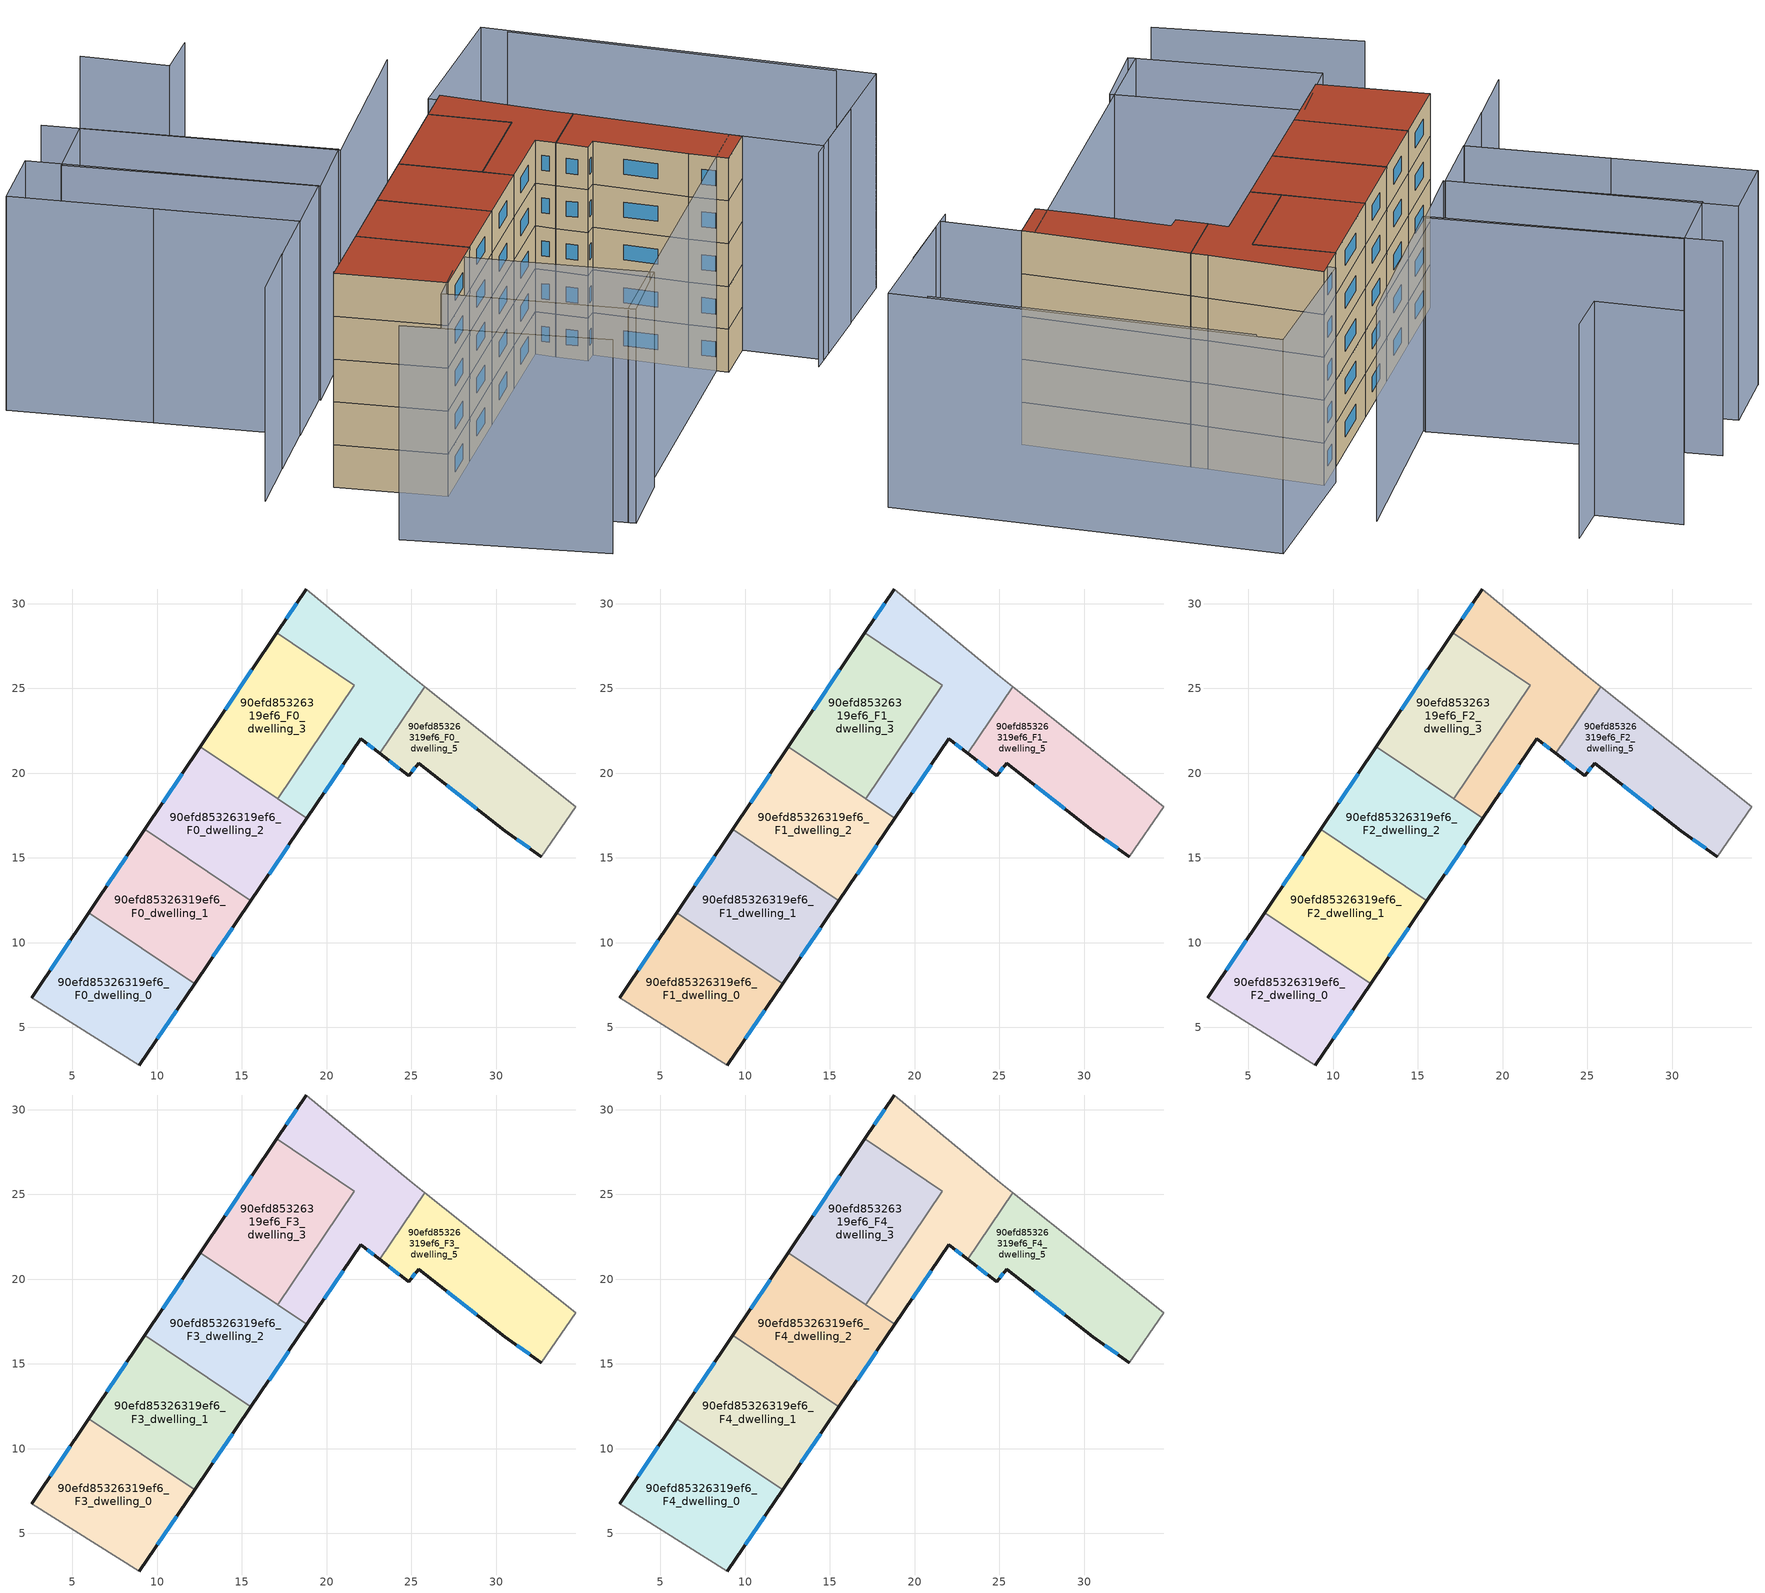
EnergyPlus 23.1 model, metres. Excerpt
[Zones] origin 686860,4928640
90efd85326319ef6_F0_dwelling_0
 floor ground (EU_floor_Construction): 12.21,7.58 8.95,2.78 2.59,6.74 5.97,11.77 z0
 wall outside (EU_wall_Construction): 8.95,2.78 12.21,7.58 / 5.97,11.77 2.59,6.74 z0:3
 wall to 90efd85326319ef6_F0_dwelling_1 (EU_wall_Construction): 12.21,7.58 5.97,11.77 z0:3
 wall adiabatic (EU_wall_Construction): 2.59,6.74 8.95,2.78 z0:3
 window (EU_Window_Construction): 10.01,4.34 11.15,6.02 / 4.87,10.14 3.68,8.37 z0.97:2.03
90efd85326319ef6_F0_dwelling_1
 floor ground (EU_floor_Construction): 15.53,12.47 12.21,7.58 5.97,11.77 9.26,16.68 z0
 wall outside (EU_wall_Construction): 12.21,7.58 15.53,12.47 / 9.26,16.68 5.97,11.77 z0:3
 wall to 90efd85326319ef6_F0_dwelling_2 (EU_wall_Construction): 15.53,12.47 9.26,16.68 z0:3
 window (EU_Window_Construction): 13.29,9.17 14.46,10.88 / 8.2,15.09 7.04,13.36 z0.97:2.03
90efd85326319ef6_F0_dwelling_2
 floor ground (EU_floor_Construction): 18.84,17.33 15.53,12.47 9.26,16.68 12.55,21.56 z0
 wall outside (EU_wall_Construction): 15.53,12.47 18.84,17.33 / 12.55,21.56 9.26,16.68 z0:3
 wall to 90efd85326319ef6_F0_dwelling_3 (EU_wall_Construction): 17.12,18.49 12.55,21.56 z0:3
 wall to 90efd85326319ef6_F0_dwelling_4 (EU_wall_Construction): 18.84,17.33 17.12,18.49 z0:3
 window (EU_Window_Construction): 16.61,14.05 17.77,15.76 / 11.48,19.98 10.33,18.26 z0.97:2.03
90efd85326319ef6_F0_dwelling_3
 floor ground (EU_floor_Construction): 21.62,25.2 17.12,18.49 12.55,21.56 17.05,28.27 z0
 wall outside (EU_wall_Construction): 17.05,28.27 12.55,21.56 z0:3
 wall to 90efd85326319ef6_F0_dwelling_4 (EU_wall_Construction): 17.12,18.49 21.62,25.2 17.05,28.27 z0:3
 window (EU_Window_Construction): 15.59,26.1 14.01,23.74 z0.97:2.03
90efd85326319ef6_F0_dwelling_4
 floor ground (EU_floor_Construction): 24.9,25.82 25.79,25.11 23.14,21.16 22.03,22.02 18.84,17.33 17.12,18.49 21.62,25.2 17.05,28.27 18.8,30.87 z0
 wall outside (EU_wall_Construction): 18.8,30.87 17.05,28.27 / 18.84,17.33 22.03,22.02 23.14,21.16 z0:3
 wall adiabatic (EU_wall_Construction): 25.79,25.11 24.9,25.82 18.8,30.87 z0:3
 wall to 90efd85326319ef6_F0_dwelling_5 (EU_wall_Construction): 23.14,21.16 25.79,25.11 z0:3
 window (EU_Window_Construction): 18.23,30.03 17.62,29.12 / 22.39,21.74 22.78,21.44 / 19.87,18.85 20.99,20.5 z0.97:2.03
90efd85326319ef6_F0_dwelling_5
 floor ground (EU_floor_Construction): 34.72,18.03 32.68,15.07 30.52,16.61 25.44,20.58 24.85,19.84 23.14,21.16 25.79,25.11 z0
 wall outside (EU_wall_Construction): 23.14,21.16 24.85,19.84 25.44,20.58 30.52,16.61 32.68,15.07 z0:3
 wall adiabatic (EU_wall_Construction): 32.68,15.07 34.72,18.03 25.79,25.11 z0:3
 window (EU_Window_Construction): 23.69,20.73 24.29,20.27 / 31.22,16.11 31.98,15.57 / 27.08,19.29 28.87,17.9 / 25.04,20.08 25.25,20.34 z0.97:2.03
90efd85326319ef6_F1_dwelling_0
 floor to 90efd85326319ef6_F0_dwelling_0 (EU_floor_Construction): 12.21,7.58 8.95,2.78 2.59,6.74 5.97,11.77 z3
 wall outside (EU_wall_Construction): 8.95,2.78 12.21,7.58 / 5.97,11.77 2.59,6.74 z3:6
 wall to 90efd85326319ef6_F1_dwelling_1 (EU_wall_Construction): 12.21,7.58 5.97,11.77 z3:6
 wall adiabatic (EU_wall_Construction): 2.59,6.74 8.95,2.78 z3:6
 window (EU_Window_Construction): 10.01,4.34 11.15,6.02 / 4.87,10.14 3.68,8.37 z3.97:5.03
90efd85326319ef6_F1_dwelling_1
 floor to 90efd85326319ef6_F0_dwelling_1 (EU_floor_Construction): 15.53,12.47 12.21,7.58 5.97,11.77 9.26,16.68 z3
 wall outside (EU_wall_Construction): 12.21,7.58 15.53,12.47 / 9.26,16.68 5.97,11.77 z3:6
 wall to 90efd85326319ef6_F1_dwelling_2 (EU_wall_Construction): 15.53,12.47 9.26,16.68 z3:6
 window (EU_Window_Construction): 13.29,9.17 14.46,10.88 / 8.2,15.09 7.04,13.36 z3.97:5.03
90efd85326319ef6_F1_dwelling_2
 floor to 90efd85326319ef6_F0_dwelling_2 (EU_floor_Construction): 18.84,17.33 15.53,12.47 9.26,16.68 12.55,21.56 z3
 wall outside (EU_wall_Construction): 15.53,12.47 18.84,17.33 / 12.55,21.56 9.26,16.68 z3:6
 wall to 90efd85326319ef6_F1_dwelling_3 (EU_wall_Construction): 17.12,18.49 12.55,21.56 z3:6
 wall to 90efd85326319ef6_F1_dwelling_4 (EU_wall_Construction): 18.84,17.33 17.12,18.49 z3:6
 window (EU_Window_Construction): 16.61,14.05 17.77,15.76 / 11.48,19.98 10.33,18.26 z3.97:5.03
90efd85326319ef6_F1_dwelling_3
 floor to 90efd85326319ef6_F0_dwelling_3 (EU_floor_Construction): 21.62,25.2 17.12,18.49 12.55,21.56 17.05,28.27 z3
 wall outside (EU_wall_Construction): 17.05,28.27 12.55,21.56 z3:6
 wall to 90efd85326319ef6_F1_dwelling_4 (EU_wall_Construction): 17.12,18.49 21.62,25.2 17.05,28.27 z3:6
 window (EU_Window_Construction): 15.59,26.1 14.01,23.74 z3.97:5.03
90efd85326319ef6_F1_dwelling_4
 floor to 90efd85326319ef6_F0_dwelling_4 (EU_floor_Construction): 24.9,25.82 25.79,25.11 23.14,21.16 22.03,22.02 18.84,17.33 17.12,18.49 21.62,25.2 17.05,28.27 18.8,30.87 z3
 wall outside (EU_wall_Construction): 18.8,30.87 17.05,28.27 / 18.84,17.33 22.03,22.02 23.14,21.16 z3:6
 wall adiabatic (EU_wall_Construction): 25.79,25.11 24.9,25.82 18.8,30.87 z3:6
 wall to 90efd85326319ef6_F1_dwelling_5 (EU_wall_Construction): 23.14,21.16 25.79,25.11 z3:6
 window (EU_Window_Construction): 18.23,30.03 17.62,29.12 / 22.39,21.74 22.78,21.44 / 19.87,18.85 20.99,20.5 z3.97:5.03
90efd85326319ef6_F1_dwelling_5
 floor to 90efd85326319ef6_F0_dwelling_5 (EU_floor_Construction): 34.72,18.03 32.68,15.07 30.52,16.61 25.44,20.58 24.85,19.84 23.14,21.16 25.79,25.11 z3
 wall outside (EU_wall_Construction): 23.14,21.16 24.85,19.84 25.44,20.58 30.52,16.61 32.68,15.07 z3:6
 wall adiabatic (EU_wall_Construction): 32.68,15.07 34.72,18.03 25.79,25.11 z3:6
 window (EU_Window_Construction): 23.69,20.73 24.29,20.27 / 31.22,16.11 31.98,15.57 / 27.08,19.29 28.87,17.9 / 25.04,20.08 25.25,20.34 z3.97:5.03
90efd85326319ef6_F2_dwelling_0
 floor to 90efd85326319ef6_F1_dwelling_0 (EU_floor_Construction): 12.21,7.58 8.95,2.78 2.59,6.74 5.97,11.77 z6
 wall outside (EU_wall_Construction): 8.95,2.78 12.21,7.58 / 5.97,11.77 2.59,6.74 z6:9
 wall to 90efd85326319ef6_F2_dwelling_1 (EU_wall_Construction): 12.21,7.58 5.97,11.77 z6:9
 wall adiabatic (EU_wall_Construction): 2.59,6.74 8.95,2.78 z6:9
 window (EU_Window_Construction): 10.01,4.34 11.15,6.02 / 4.87,10.14 3.68,8.37 z6.97:8.03
90efd85326319ef6_F2_dwelling_1
 floor to 90efd85326319ef6_F1_dwelling_1 (EU_floor_Construction): 15.53,12.47 12.21,7.58 5.97,11.77 9.26,16.68 z6
 wall outside (EU_wall_Construction): 12.21,7.58 15.53,12.47 / 9.26,16.68 5.97,11.77 z6:9
 wall to 90efd85326319ef6_F2_dwelling_2 (EU_wall_Construction): 15.53,12.47 9.26,16.68 z6:9
 window (EU_Window_Construction): 13.29,9.17 14.46,10.88 / 8.2,15.09 7.04,13.36 z6.97:8.03
90efd85326319ef6_F2_dwelling_2
 floor to 90efd85326319ef6_F1_dwelling_2 (EU_floor_Construction): 18.84,17.33 15.53,12.47 9.26,16.68 12.55,21.56 z6
 wall outside (EU_wall_Construction): 15.53,12.47 18.84,17.33 / 12.55,21.56 9.26,16.68 z6:9
 wall to 90efd85326319ef6_F2_dwelling_3 (EU_wall_Construction): 17.12,18.49 12.55,21.56 z6:9
 wall to 90efd85326319ef6_F2_dwelling_4 (EU_wall_Construction): 18.84,17.33 17.12,18.49 z6:9
 window (EU_Window_Construction): 16.61,14.05 17.77,15.76 / 11.48,19.98 10.33,18.26 z6.97:8.03
90efd85326319ef6_F2_dwelling_3
 floor to 90efd85326319ef6_F1_dwelling_3 (EU_floor_Construction): 21.62,25.2 17.12,18.49 12.55,21.56 17.05,28.27 z6
 wall outside (EU_wall_Construction): 17.05,28.27 12.55,21.56 z6:9
 wall to 90efd85326319ef6_F2_dwelling_4 (EU_wall_Construction): 17.12,18.49 21.62,25.2 17.05,28.27 z6:9
 window (EU_Window_Construction): 15.59,26.1 14.01,23.74 z6.97:8.03
90efd85326319ef6_F2_dwelling_4
 floor to 90efd85326319ef6_F1_dwelling_4 (EU_floor_Construction): 24.9,25.82 25.79,25.11 23.14,21.16 22.03,22.02 18.84,17.33 17.12,18.49 21.62,25.2 17.05,28.27 18.8,30.87 z6
 wall outside (EU_wall_Construction): 18.8,30.87 17.05,28.27 / 18.84,17.33 22.03,22.02 23.14,21.16 z6:9
 wall adiabatic (EU_wall_Construction): 25.79,25.11 24.9,25.82 18.8,30.87 z6:9
 wall to 90efd85326319ef6_F2_dwelling_5 (EU_wall_Construction): 23.14,21.16 25.79,25.11 z6:9
 window (EU_Window_Construction): 18.23,30.03 17.62,29.12 / 22.39,21.74 22.78,21.44 / 19.87,18.85 20.99,20.5 z6.97:8.03
90efd85326319ef6_F2_dwelling_5
 floor to 90efd85326319ef6_F1_dwelling_5 (EU_floor_Construction): 34.72,18.03 32.68,15.07 30.52,16.61 25.44,20.58 24.85,19.84 23.14,21.16 25.79,25.11 z6
 wall outside (EU_wall_Construction): 23.14,21.16 24.85,19.84 25.44,20.58 30.52,16.61 32.68,15.07 z6:9
 wall adiabatic (EU_wall_Construction): 32.68,15.07 34.72,18.03 25.79,25.11 z6:9
 window (EU_Window_Construction): 23.69,20.73 24.29,20.27 / 31.22,16.11 31.98,15.57 / 27.08,19.29 28.87,17.9 / 25.04,20.08 25.25,20.34 z6.97:8.03
90efd85326319ef6_F3_dwelling_0
 floor to 90efd85326319ef6_F2_dwelling_0 (EU_floor_Construction): 12.21,7.58 8.95,2.78 2.59,6.74 5.97,11.77 z9
 wall outside (EU_wall_Construction): 8.95,2.78 12.21,7.58 / 5.97,11.77 2.59,6.74 z9:12
 wall to 90efd85326319ef6_F3_dwelling_1 (EU_wall_Construction): 12.21,7.58 5.97,11.77 z9:12
 wall adiabatic (EU_wall_Construction): 2.59,6.74 8.95,2.78 z9:12
 window (EU_Window_Construction): 10.01,4.34 11.15,6.02 / 4.87,10.14 3.68,8.37 z9.97:11.03
90efd85326319ef6_F3_dwelling_1
 floor to 90efd85326319ef6_F2_dwelling_1 (EU_floor_Construction): 15.53,12.47 12.21,7.58 5.97,11.77 9.26,16.68 z9
 wall outside (EU_wall_Construction): 12.21,7.58 15.53,12.47 / 9.26,16.68 5.97,11.77 z9:12
 wall to 90efd85326319ef6_F3_dwelling_2 (EU_wall_Construction): 15.53,12.47 9.26,16.68 z9:12
 window (EU_Window_Construction): 13.29,9.17 14.46,10.88 / 8.2,15.09 7.04,13.36 z9.97:11.03
90efd85326319ef6_F3_dwelling_2
 floor to 90efd85326319ef6_F2_dwelling_2 (EU_floor_Construction): 18.84,17.33 15.53,12.47 9.26,16.68 12.55,21.56 z9
 wall outside (EU_wall_Construction): 15.53,12.47 18.84,17.33 / 12.55,21.56 9.26,16.68 z9:12
 wall to 90efd85326319ef6_F3_dwelling_3 (EU_wall_Construction): 17.12,18.49 12.55,21.56 z9:12
 wall to 90efd85326319ef6_F3_dwelling_4 (EU_wall_Construction): 18.84,17.33 17.12,18.49 z9:12
 window (EU_Window_Construction): 16.61,14.05 17.77,15.76 / 11.48,19.98 10.33,18.26 z9.97:11.03
90efd85326319ef6_F3_dwelling_3
 floor to 90efd85326319ef6_F2_dwelling_3 (EU_floor_Construction): 21.62,25.2 17.12,18.49 12.55,21.56 17.05,28.27 z9
 wall outside (EU_wall_Construction): 17.05,28.27 12.55,21.56 z9:12
 wall to 90efd85326319ef6_F3_dwelling_4 (EU_wall_Construction): 17.12,18.49 21.62,25.2 17.05,28.27 z9:12
 window (EU_Window_Construction): 15.59,26.1 14.01,23.74 z9.97:11.03
90efd85326319ef6_F3_dwelling_4
 floor to 90efd85326319ef6_F2_dwelling_4 (EU_floor_Construction): 24.9,25.82 25.79,25.11 23.14,21.16 22.03,22.02 18.84,17.33 17.12,18.49 21.62,25.2 17.05,28.27 18.8,30.87 z9
 wall outside (EU_wall_Construction): 18.8,30.87 17.05,28.27 / 18.84,17.33 22.03,22.02 23.14,21.16 z9:12
 wall adiabatic (EU_wall_Construction): 25.79,25.11 24.9,25.82 18.8,30.87 z9:12
 wall to 90efd85326319ef6_F3_dwelling_5 (EU_wall_Construction): 23.14,21.16 25.79,25.11 z9:12
 window (EU_Window_Construction): 18.23,30.03 17.62,29.12 / 22.39,21.74 22.78,21.44 / 19.87,18.85 20.99,20.5 z9.97:11.03
90efd85326319ef6_F3_dwelling_5
 floor to 90efd85326319ef6_F2_dwelling_5 (EU_floor_Construction): 34.72,18.03 32.68,15.07 30.52,16.61 25.44,20.58 24.85,19.84 23.14,21.16 25.79,25.11 z9
 wall outside (EU_wall_Construction): 23.14,21.16 24.85,19.84 25.44,20.58 30.52,16.61 32.68,15.07 z9:12
 wall adiabatic (EU_wall_Construction): 32.68,15.07 34.72,18.03 25.79,25.11 z9:12
 window (EU_Window_Construction): 23.69,20.73 24.29,20.27 / 31.22,16.11 31.98,15.57 / 27.08,19.29 28.87,17.9 / 25.04,20.08 25.25,20.34 z9.97:11.03
90efd85326319ef6_F4_dwelling_0
 floor to 90efd85326319ef6_F3_dwelling_0 (EU_floor_Construction): 12.21,7.58 8.95,2.78 2.59,6.74 5.97,11.77 z12
 wall outside (EU_wall_Construction): 8.95,2.78 12.21,7.58 / 5.97,11.77 2.59,6.74 z12:15
 wall to 90efd85326319ef6_F4_dwelling_1 (EU_wall_Construction): 12.21,7.58 5.97,11.77 z12:15
 wall adiabatic (EU_wall_Construction): 2.59,6.74 8.95,2.78 z12:15
 window (EU_Window_Construction): 10.01,4.34 11.15,6.02 / 4.87,10.14 3.68,8.37 z12.97:14.03
 roof outside (EU_roof_Construction): 8.95,2.78 12.21,7.58 5.97,11.77 2.59,6.74 z15
90efd85326319ef6_F4_dwelling_1
 floor to 90efd85326319ef6_F3_dwelling_1 (EU_floor_Construction): 15.53,12.47 12.21,7.58 5.97,11.77 9.26,16.68 z12
 wall outside (EU_wall_Construction): 12.21,7.58 15.53,12.47 / 9.26,16.68 5.97,11.77 z12:15
 wall to 90efd85326319ef6_F4_dwelling_2 (EU_wall_Construction): 15.53,12.47 9.26,16.68 z12:15
 window (EU_Window_Construction): 13.29,9.17 14.46,10.88 / 8.2,15.09 7.04,13.36 z12.97:14.03
 roof outside (EU_roof_Construction): 12.21,7.58 15.53,12.47 9.26,16.68 5.97,11.77 z15
90efd85326319ef6_F4_dwelling_2
 floor to 90efd85326319ef6_F3_dwelling_2 (EU_floor_Construction): 18.84,17.33 15.53,12.47 9.26,16.68 12.55,21.56 z12
 wall outside (EU_wall_Construction): 15.53,12.47 18.84,17.33 / 12.55,21.56 9.26,16.68 z12:15
 wall to 90efd85326319ef6_F4_dwelling_3 (EU_wall_Construction): 17.12,18.49 12.55,21.56 z12:15
 wall to 90efd85326319ef6_F4_dwelling_4 (EU_wall_Construction): 18.84,17.33 17.12,18.49 z12:15
 window (EU_Window_Construction): 16.61,14.05 17.77,15.76 / 11.48,19.98 10.33,18.26 z12.97:14.03
 roof outside (EU_roof_Construction): 15.53,12.47 18.84,17.33 12.55,21.56 9.26,16.68 z15
90efd85326319ef6_F4_dwelling_3
 floor to 90efd85326319ef6_F3_dwelling_3 (EU_floor_Construction): 21.62,25.2 17.12,18.49 12.55,21.56 17.05,28.27 z12
 wall outside (EU_wall_Construction): 17.05,28.27 12.55,21.56 z12:15
 wall to 90efd85326319ef6_F4_dwelling_4 (EU_wall_Construction): 17.12,18.49 21.62,25.2 17.05,28.27 z12:15
 window (EU_Window_Construction): 15.59,26.1 14.01,23.74 z12.97:14.03
 roof outside (EU_roof_Construction): 17.12,18.49 21.62,25.2 17.05,28.27 12.55,21.56 z15
90efd85326319ef6_F4_dwelling_4
 floor to 90efd85326319ef6_F3_dwelling_4 (EU_floor_Construction): 24.9,25.82 25.79,25.11 23.14,21.16 22.03,22.02 18.84,17.33 17.12,18.49 21.62,25.2 17.05,28.27 18.8,30.87 z12
 wall outside (EU_wall_Construction): 18.8,30.87 17.05,28.27 / 18.84,17.33 22.03,22.02 23.14,21.16 z12:15
 wall adiabatic (EU_wall_Construction): 25.79,25.11 24.9,25.82 18.8,30.87 z12:15
 wall to 90efd85326319ef6_F4_dwelling_5 (EU_wall_Construction): 23.14,21.16 25.79,25.11 z12:15
 window (EU_Window_Construction): 18.23,30.03 17.62,29.12 / 22.39,21.74 22.78,21.44 / 19.87,18.85 20.99,20.5 z12.97:14.03
 roof outside (EU_roof_Construction): 23.14,21.16 25.79,25.11 24.9,25.82 18.8,30.87 17.05,28.27 21.62,25.2 17.12,18.49 18.84,17.33 22.03,22.02 z15
90efd85326319ef6_F4_dwelling_5
 floor to 90efd85326319ef6_F3_dwelling_5 (EU_floor_Construction): 34.72,18.03 32.68,15.07 30.52,16.61 25.44,20.58 24.85,19.84 23.14,21.16 25.79,25.11 z12
 wall outside (EU_wall_Construction): 23.14,21.16 24.85,19.84 25.44,20.58 30.52,16.61 32.68,15.07 z12:15
 wall adiabatic (EU_wall_Construction): 32.68,15.07 34.72,18.03 25.79,25.11 z12:15
 window (EU_Window_Construction): 23.69,20.73 24.29,20.27 / 31.22,16.11 31.98,15.57 / 27.08,19.29 28.87,17.9 / 25.04,20.08 25.25,20.34 z12.97:14.03
 roof outside (EU_roof_Construction): 32.68,15.07 34.72,18.03 25.79,25.11 23.14,21.16 24.85,19.84 25.44,20.58 30.52,16.61 z15
shading: 0.58,10.77 -2.28,6.2 / -12.83,25.54 3.43,15.22 / 3.43,15.22 0.56,10.7 / 3.65,-2.53 15.68,-9.36 / 2.66,6.94 8.95,2.78 / 18.36,-5.06 33.99,18.51 / 38.37,13.84 42.71,19.63 / 43.94,25.64 26.36,38.74 / 17.6,37.33 9.79,24.85 / 9.79,24.85 -6.8,35.24 / 6.37,44.36 4.19,41.26 / 4.19,41.26 -0.66,44.66 / 11.08,6.4 21.92,-0.28 / 21.92,-0.28 18.78,-5.36 / 18.78,-5.36 7.95,1.32 / 7.95,1.32 11.08,6.4 / 3.45,15.21 -12.81,25.53 / -12.81,25.53 -9.73,30.38 / -9.73,30.38 6.53,20.06 / 6.53,20.06 3.45,15.21 / -7.79,28.89 -4.68,33.95 / -4.68,33.95 9.74,25.06 / 9.74,25.06 6.62,20 / 6.62,20 -7.79,28.89 / 25,40.07 46.18,24.3 / 46.18,24.3 39.08,14.78 / 39.08,14.78 17.91,30.55 / 17.91,30.55 25,40.07 z0:15
[Building]
EU S2 Campaign: North Axis=0; Terrain=City; Solar Distribution=FullExterior
[Site:Location]
Bologna: Latitude=44.5; Longitude=11.25; Time Zone=1; Elevation=37
[SizingPeriod:WeatherFileDays]
AnnualSizingPeriod: Begin Month=1; Begin Day of Month=1; End Month=12; End Day of Month=31; Day of Week for Start Day=Monday; Use Weather File Daylight Saving Period=No; Use Weather File Rain and Snow Indicators=No
[MATERIAL]
EU_InternalMass_Material: Roughness=MediumRough; Thickness=0.1; Conductivity=1; Density=1800; Specific Heat=900; Thermal Absorptance=0.9; Solar Absorptance=0.7; Visible Absorptance=0.7
[MATERIAL:NOMASS] Roughness=MediumRough; Thermal Absorptance=0.9; Solar Absorptance=0.7; Visible Absorptance=0.7
Name | Thermal Resistance
EU_wall_NoMass | 0.779417
EU_roof_NoMass | 0.435466
EU_floor_NoMass | 0.588222
[WINDOWMATERIAL:SIMPLEGLAZINGSYSTEM]
EU_Window_SimpleGlazing: UFactor=5.16242; Solar Heat Gain Coefficient=0.85; Visible Transmittance=0.85
[CONSTRUCTION]
EU_wall_Construction: EU_wall_NoMass
EU_roof_Construction: EU_roof_NoMass
EU_floor_Construction: EU_floor_NoMass
EU_InternalMass_Construction: EU_InternalMass_Material
EU_Window_Construction: EU_Window_SimpleGlazing
[ZONE] Type=1; Multiplier=1; Ceiling Height=autocalculate; Floor Area=autocalculate; Part of Total Floor Area=Yes
Name | Volume
90efd85326319ef6_F0_dwelling_0; 90efd85326319ef6_F1_dwelling_0; 90efd85326319ef6_F2_dwelling_0; 90efd85326319ef6_F3_dwelling_0; 90efd85326319ef6_F4_dwelling_0 | 133.594
90efd85326319ef6_F0_dwelling_1; 90efd85326319ef6_F1_dwelling_1; 90efd85326319ef6_F2_dwelling_1; 90efd85326319ef6_F3_dwelling_1; 90efd85326319ef6_F4_dwelling_1 | 133.587
90efd85326319ef6_F0_dwelling_2; 90efd85326319ef6_F1_dwelling_2; 90efd85326319ef6_F2_dwelling_2; 90efd85326319ef6_F3_dwelling_2; 90efd85326319ef6_F4_dwelling_2 | 133.591
90efd85326319ef6_F0_dwelling_3; 90efd85326319ef6_F1_dwelling_3; 90efd85326319ef6_F2_dwelling_3; 90efd85326319ef6_F3_dwelling_3; 90efd85326319ef6_F4_dwelling_3 | 133.58
90efd85326319ef6_F0_dwelling_4; 90efd85326319ef6_F1_dwelling_4; 90efd85326319ef6_F2_dwelling_4; 90efd85326319ef6_F3_dwelling_4; 90efd85326319ef6_F4_dwelling_4 | 133.596
90efd85326319ef6_F0_dwelling_5; 90efd85326319ef6_F1_dwelling_5; 90efd85326319ef6_F2_dwelling_5; 90efd85326319ef6_F3_dwelling_5; 90efd85326319ef6_F4_dwelling_5 | 133.586
[INTERNALMASS] Construction=EU_InternalMass_Construction
Name | Zone or ZoneList | Surface Area
90efd85326319ef6_F0_dwelling_0_EU_InternalMass | 90efd85326319ef6_F0_dwelling_0 | 44.5314
90efd85326319ef6_F0_dwelling_1_EU_InternalMass | 90efd85326319ef6_F0_dwelling_1 | 44.5292
90efd85326319ef6_F0_dwelling_2_EU_InternalMass | 90efd85326319ef6_F0_dwelling_2 | 44.53
90efd85326319ef6_F0_dwelling_3_EU_InternalMass | 90efd85326319ef6_F0_dwelling_3 | 44.5286
90efd85326319ef6_F0_dwelling_4_EU_InternalMass | 90efd85326319ef6_F0_dwelling_4 | 44.5322
90efd85326319ef6_F0_dwelling_5_EU_InternalMass | 90efd85326319ef6_F0_dwelling_5 | 44.5293
90efd85326319ef6_F1_dwelling_0_EU_InternalMass | 90efd85326319ef6_F1_dwelling_0 | 44.5314
90efd85326319ef6_F1_dwelling_1_EU_InternalMass | 90efd85326319ef6_F1_dwelling_1 | 44.5292
90efd85326319ef6_F1_dwelling_2_EU_InternalMass | 90efd85326319ef6_F1_dwelling_2 | 44.53
90efd85326319ef6_F1_dwelling_3_EU_InternalMass | 90efd85326319ef6_F1_dwelling_3 | 44.5286
90efd85326319ef6_F1_dwelling_4_EU_InternalMass | 90efd85326319ef6_F1_dwelling_4 | 44.5322
90efd85326319ef6_F1_dwelling_5_EU_InternalMass | 90efd85326319ef6_F1_dwelling_5 | 44.5293
90efd85326319ef6_F2_dwelling_0_EU_InternalMass | 90efd85326319ef6_F2_dwelling_0 | 44.5314
90efd85326319ef6_F2_dwelling_1_EU_InternalMass | 90efd85326319ef6_F2_dwelling_1 | 44.5292
90efd85326319ef6_F2_dwelling_2_EU_InternalMass | 90efd85326319ef6_F2_dwelling_2 | 44.53
90efd85326319ef6_F2_dwelling_3_EU_InternalMass | 90efd85326319ef6_F2_dwelling_3 | 44.5286
90efd85326319ef6_F2_dwelling_4_EU_InternalMass | 90efd85326319ef6_F2_dwelling_4 | 44.5322
90efd85326319ef6_F2_dwelling_5_EU_InternalMass | 90efd85326319ef6_F2_dwelling_5 | 44.5293
90efd85326319ef6_F3_dwelling_0_EU_InternalMass | 90efd85326319ef6_F3_dwelling_0 | 44.5314
90efd85326319ef6_F3_dwelling_1_EU_InternalMass | 90efd85326319ef6_F3_dwelling_1 | 44.5292
90efd85326319ef6_F3_dwelling_2_EU_InternalMass | 90efd85326319ef6_F3_dwelling_2 | 44.53
90efd85326319ef6_F3_dwelling_3_EU_InternalMass | 90efd85326319ef6_F3_dwelling_3 | 44.5286
90efd85326319ef6_F3_dwelling_4_EU_InternalMass | 90efd85326319ef6_F3_dwelling_4 | 44.5322
90efd85326319ef6_F3_dwelling_5_EU_InternalMass | 90efd85326319ef6_F3_dwelling_5 | 44.5293
90efd85326319ef6_F4_dwelling_0_EU_InternalMass | 90efd85326319ef6_F4_dwelling_0 | 44.5314
90efd85326319ef6_F4_dwelling_1_EU_InternalMass | 90efd85326319ef6_F4_dwelling_1 | 44.5292
90efd85326319ef6_F4_dwelling_2_EU_InternalMass | 90efd85326319ef6_F4_dwelling_2 | 44.53
90efd85326319ef6_F4_dwelling_3_EU_InternalMass | 90efd85326319ef6_F4_dwelling_3 | 44.5286
90efd85326319ef6_F4_dwelling_4_EU_InternalMass | 90efd85326319ef6_F4_dwelling_4 | 44.5322
90efd85326319ef6_F4_dwelling_5_EU_InternalMass | 90efd85326319ef6_F4_dwelling_5 | 44.5293
[OTHEREQUIPMENT] Fuel Type=Electricity; Design Level Calculation Method=Watts/Area; Power per Zone Floor Area=1; Fraction Latent=0; Fraction Radiant=0; Fraction Lost=0; Carbon Dioxide Generation Rate=0; EndUse Subcategory=EU_Step8_InternalGains
Name | Zone or ZoneList or Space or SpaceList | Schedule
EU_Step8_InternalGain_90efd85326319ef6_F0_dwelling_0_f000 | 90efd85326319ef6_F0_dwelling_0 | EU_Step8_GainSchedule_90efd85326319ef6_F0_dwelling_0_f000
EU_Step8_InternalGain_90efd85326319ef6_F0_dwelling_1_f000 | 90efd85326319ef6_F0_dwelling_1 | EU_Step8_GainSchedule_90efd85326319ef6_F0_dwelling_1_f000
EU_Step8_InternalGain_90efd85326319ef6_F0_dwelling_2_f000 | 90efd85326319ef6_F0_dwelling_2 | EU_Step8_GainSchedule_90efd85326319ef6_F0_dwelling_2_f000
EU_Step8_InternalGain_90efd85326319ef6_F0_dwelling_3_f000 | 90efd85326319ef6_F0_dwelling_3 | EU_Step8_GainSchedule_90efd85326319ef6_F0_dwelling_3_f000
EU_Step8_InternalGain_90efd85326319ef6_F0_dwelling_4_f000 | 90efd85326319ef6_F0_dwelling_4 | EU_Step8_GainSchedule_90efd85326319ef6_F0_dwelling_4_f000
EU_Step8_InternalGain_90efd85326319ef6_F0_dwelling_5_f000 | 90efd85326319ef6_F0_dwelling_5 | EU_Step8_GainSchedule_90efd85326319ef6_F0_dwelling_5_f000
EU_Step8_InternalGain_90efd85326319ef6_F1_dwelling_0_f000 | 90efd85326319ef6_F1_dwelling_0 | EU_Step8_GainSchedule_90efd85326319ef6_F1_dwelling_0_f000
EU_Step8_InternalGain_90efd85326319ef6_F1_dwelling_1_f000 | 90efd85326319ef6_F1_dwelling_1 | EU_Step8_GainSchedule_90efd85326319ef6_F1_dwelling_1_f000
EU_Step8_InternalGain_90efd85326319ef6_F1_dwelling_2_f000 | 90efd85326319ef6_F1_dwelling_2 | EU_Step8_GainSchedule_90efd85326319ef6_F1_dwelling_2_f000
EU_Step8_InternalGain_90efd85326319ef6_F1_dwelling_3_f000 | 90efd85326319ef6_F1_dwelling_3 | EU_Step8_GainSchedule_90efd85326319ef6_F1_dwelling_3_f000
EU_Step8_InternalGain_90efd85326319ef6_F1_dwelling_4_f000 | 90efd85326319ef6_F1_dwelling_4 | EU_Step8_GainSchedule_90efd85326319ef6_F1_dwelling_4_f000
EU_Step8_InternalGain_90efd85326319ef6_F1_dwelling_5_f000 | 90efd85326319ef6_F1_dwelling_5 | EU_Step8_GainSchedule_90efd85326319ef6_F1_dwelling_5_f000
EU_Step8_InternalGain_90efd85326319ef6_F2_dwelling_0_f000 | 90efd85326319ef6_F2_dwelling_0 | EU_Step8_GainSchedule_90efd85326319ef6_F2_dwelling_0_f000
EU_Step8_InternalGain_90efd85326319ef6_F2_dwelling_1_f000 | 90efd85326319ef6_F2_dwelling_1 | EU_Step8_GainSchedule_90efd85326319ef6_F2_dwelling_1_f000
EU_Step8_InternalGain_90efd85326319ef6_F2_dwelling_2_f000 | 90efd85326319ef6_F2_dwelling_2 | EU_Step8_GainSchedule_90efd85326319ef6_F2_dwelling_2_f000
EU_Step8_InternalGain_90efd85326319ef6_F2_dwelling_3_f000 | 90efd85326319ef6_F2_dwelling_3 | EU_Step8_GainSchedule_90efd85326319ef6_F2_dwelling_3_f000
EU_Step8_InternalGain_90efd85326319ef6_F2_dwelling_4_f000 | 90efd85326319ef6_F2_dwelling_4 | EU_Step8_GainSchedule_90efd85326319ef6_F2_dwelling_4_f000
EU_Step8_InternalGain_90efd85326319ef6_F2_dwelling_5_f000 | 90efd85326319ef6_F2_dwelling_5 | EU_Step8_GainSchedule_90efd85326319ef6_F2_dwelling_5_f000
EU_Step8_InternalGain_90efd85326319ef6_F3_dwelling_0_f000 | 90efd85326319ef6_F3_dwelling_0 | EU_Step8_GainSchedule_90efd85326319ef6_F3_dwelling_0_f000
EU_Step8_InternalGain_90efd85326319ef6_F3_dwelling_1_f000 | 90efd85326319ef6_F3_dwelling_1 | EU_Step8_GainSchedule_90efd85326319ef6_F3_dwelling_1_f000
EU_Step8_InternalGain_90efd85326319ef6_F3_dwelling_2_f000 | 90efd85326319ef6_F3_dwelling_2 | EU_Step8_GainSchedule_90efd85326319ef6_F3_dwelling_2_f000
EU_Step8_InternalGain_90efd85326319ef6_F3_dwelling_3_f000 | 90efd85326319ef6_F3_dwelling_3 | EU_Step8_GainSchedule_90efd85326319ef6_F3_dwelling_3_f000
EU_Step8_InternalGain_90efd85326319ef6_F3_dwelling_4_f000 | 90efd85326319ef6_F3_dwelling_4 | EU_Step8_GainSchedule_90efd85326319ef6_F3_dwelling_4_f000
EU_Step8_InternalGain_90efd85326319ef6_F3_dwelling_5_f000 | 90efd85326319ef6_F3_dwelling_5 | EU_Step8_GainSchedule_90efd85326319ef6_F3_dwelling_5_f000
EU_Step8_InternalGain_90efd85326319ef6_F4_dwelling_0_f000 | 90efd85326319ef6_F4_dwelling_0 | EU_Step8_GainSchedule_90efd85326319ef6_F4_dwelling_0_f000
EU_Step8_InternalGain_90efd85326319ef6_F4_dwelling_1_f000 | 90efd85326319ef6_F4_dwelling_1 | EU_Step8_GainSchedule_90efd85326319ef6_F4_dwelling_1_f000
EU_Step8_InternalGain_90efd85326319ef6_F4_dwelling_2_f000 | 90efd85326319ef6_F4_dwelling_2 | EU_Step8_GainSchedule_90efd85326319ef6_F4_dwelling_2_f000
EU_Step8_InternalGain_90efd85326319ef6_F4_dwelling_3_f000 | 90efd85326319ef6_F4_dwelling_3 | EU_Step8_GainSchedule_90efd85326319ef6_F4_dwelling_3_f000
EU_Step8_InternalGain_90efd85326319ef6_F4_dwelling_4_f000 | 90efd85326319ef6_F4_dwelling_4 | EU_Step8_GainSchedule_90efd85326319ef6_F4_dwelling_4_f000
EU_Step8_InternalGain_90efd85326319ef6_F4_dwelling_5_f000 | 90efd85326319ef6_F4_dwelling_5 | EU_Step8_GainSchedule_90efd85326319ef6_F4_dwelling_5_f000
[ZONEVENTILATION:DESIGNFLOWRATE] Schedule=EU_AlwaysOn; Design Flow Rate Calculation Method=AirChanges/Hour; Air Changes per Hour=0.712058; Ventilation Type=Natural; Fan Pressure Rise=0; Fan Total Efficiency=1; Constant Term Coefficient=1; Temperature Term Coefficient=0; Velocity Term Coefficient=0; Velocity Squared Term Coefficient=0; Minimum Indoor Temperature=-100; Maximum Indoor Temperature=100; Delta Temperature=-100; Minimum Outdoor Temperature=-100; Maximum Outdoor Temperature=100; Maximum Wind Speed=40
Name | Zone or ZoneList or Space or SpaceList
EU_ConstantAir_90efd85326319ef6_F0_dwelling_0 | 90efd85326319ef6_F0_dwelling_0
EU_ConstantAir_90efd85326319ef6_F0_dwelling_1 | 90efd85326319ef6_F0_dwelling_1
EU_ConstantAir_90efd85326319ef6_F0_dwelling_2 | 90efd85326319ef6_F0_dwelling_2
EU_ConstantAir_90efd85326319ef6_F0_dwelling_3 | 90efd85326319ef6_F0_dwelling_3
EU_ConstantAir_90efd85326319ef6_F0_dwelling_4 | 90efd85326319ef6_F0_dwelling_4
EU_ConstantAir_90efd85326319ef6_F0_dwelling_5 | 90efd85326319ef6_F0_dwelling_5
EU_ConstantAir_90efd85326319ef6_F1_dwelling_0 | 90efd85326319ef6_F1_dwelling_0
EU_ConstantAir_90efd85326319ef6_F1_dwelling_1 | 90efd85326319ef6_F1_dwelling_1
EU_ConstantAir_90efd85326319ef6_F1_dwelling_2 | 90efd85326319ef6_F1_dwelling_2
EU_ConstantAir_90efd85326319ef6_F1_dwelling_3 | 90efd85326319ef6_F1_dwelling_3
EU_ConstantAir_90efd85326319ef6_F1_dwelling_4 | 90efd85326319ef6_F1_dwelling_4
EU_ConstantAir_90efd85326319ef6_F1_dwelling_5 | 90efd85326319ef6_F1_dwelling_5
EU_ConstantAir_90efd85326319ef6_F2_dwelling_0 | 90efd85326319ef6_F2_dwelling_0
EU_ConstantAir_90efd85326319ef6_F2_dwelling_1 | 90efd85326319ef6_F2_dwelling_1
EU_ConstantAir_90efd85326319ef6_F2_dwelling_2 | 90efd85326319ef6_F2_dwelling_2
EU_ConstantAir_90efd85326319ef6_F2_dwelling_3 | 90efd85326319ef6_F2_dwelling_3
EU_ConstantAir_90efd85326319ef6_F2_dwelling_4 | 90efd85326319ef6_F2_dwelling_4
EU_ConstantAir_90efd85326319ef6_F2_dwelling_5 | 90efd85326319ef6_F2_dwelling_5
EU_ConstantAir_90efd85326319ef6_F3_dwelling_0 | 90efd85326319ef6_F3_dwelling_0
EU_ConstantAir_90efd85326319ef6_F3_dwelling_1 | 90efd85326319ef6_F3_dwelling_1
EU_ConstantAir_90efd85326319ef6_F3_dwelling_2 | 90efd85326319ef6_F3_dwelling_2
EU_ConstantAir_90efd85326319ef6_F3_dwelling_3 | 90efd85326319ef6_F3_dwelling_3
EU_ConstantAir_90efd85326319ef6_F3_dwelling_4 | 90efd85326319ef6_F3_dwelling_4
EU_ConstantAir_90efd85326319ef6_F3_dwelling_5 | 90efd85326319ef6_F3_dwelling_5
EU_ConstantAir_90efd85326319ef6_F4_dwelling_0 | 90efd85326319ef6_F4_dwelling_0
EU_ConstantAir_90efd85326319ef6_F4_dwelling_1 | 90efd85326319ef6_F4_dwelling_1
EU_ConstantAir_90efd85326319ef6_F4_dwelling_2 | 90efd85326319ef6_F4_dwelling_2
EU_ConstantAir_90efd85326319ef6_F4_dwelling_3 | 90efd85326319ef6_F4_dwelling_3
EU_ConstantAir_90efd85326319ef6_F4_dwelling_4 | 90efd85326319ef6_F4_dwelling_4
EU_ConstantAir_90efd85326319ef6_F4_dwelling_5 | 90efd85326319ef6_F4_dwelling_5
[HVACTEMPLATE:THERMOSTAT] Constant Heating Setpoint=20; Constant Cooling Setpoint=50
EU_HeatOnly_90efd85326319ef6_F0_dwelling_0; EU_HeatOnly_90efd85326319ef6_F0_dwelling_1; EU_HeatOnly_90efd85326319ef6_F0_dwelling_2; EU_HeatOnly_90efd85326319ef6_F0_dwelling_3; EU_HeatOnly_90efd85326319ef6_F0_dwelling_4; EU_HeatOnly_90efd85326319ef6_F0_dwelling_5; EU_HeatOnly_90efd85326319ef6_F1_dwelling_0; EU_HeatOnly_90efd85326319ef6_F1_dwelling_1; EU_HeatOnly_90efd85326319ef6_F1_dwelling_2; EU_HeatOnly_90efd85326319ef6_F1_dwelling_3; EU_HeatOnly_90efd85326319ef6_F1_dwelling_4; EU_HeatOnly_90efd85326319ef6_F1_dwelling_5; EU_HeatOnly_90efd85326319ef6_F2_dwelling_0; EU_HeatOnly_90efd85326319ef6_F2_dwelling_1; EU_HeatOnly_90efd85326319ef6_F2_dwelling_2; EU_HeatOnly_90efd85326319ef6_F2_dwelling_3; EU_HeatOnly_90efd85326319ef6_F2_dwelling_4; EU_HeatOnly_90efd85326319ef6_F2_dwelling_5; EU_HeatOnly_90efd85326319ef6_F3_dwelling_0; EU_HeatOnly_90efd85326319ef6_F3_dwelling_1; EU_HeatOnly_90efd85326319ef6_F3_dwelling_2; EU_HeatOnly_90efd85326319ef6_F3_dwelling_3; EU_HeatOnly_90efd85326319ef6_F3_dwelling_4; EU_HeatOnly_90efd85326319ef6_F3_dwelling_5; EU_HeatOnly_90efd85326319ef6_F4_dwelling_0; EU_HeatOnly_90efd85326319ef6_F4_dwelling_1; EU_HeatOnly_90efd85326319ef6_F4_dwelling_2; EU_HeatOnly_90efd85326319ef6_F4_dwelling_3; EU_HeatOnly_90efd85326319ef6_F4_dwelling_4; EU_HeatOnly_90efd85326319ef6_F4_dwelling_5
[HVACTEMPLATE:ZONE:IDEALLOADSAIRSYSTEM] System Availability Schedule=EU_AlwaysOn; Maximum Heating Supply Air Temperature=50; Minimum Cooling Supply Air Temperature=13; Maximum Heating Supply Air Humidity Ratio=0.0156; Minimum Cooling Supply Air Humidity Ratio=0.0077; Heating Limit=NoLimit; Cooling Limit=NoLimit; Heating Availability Schedule=EU_AlwaysOn; Cooling Availability Schedule=EU_CoolingOff; Dehumidification Control Type=ConstantSensibleHeatRatio; Cooling Sensible Heat Ratio=0.7; Dehumidification Setpoint=60; Humidification Control Type=None; Humidification Setpoint=30; Outdoor Air Method=None; Outdoor Air Flow Rate per Person=0.00944; Outdoor Air Flow Rate per Zone Floor Area=0; Outdoor Air Flow Rate per Zone=0; Demand Controlled Ventilation Type=None; Outdoor Air Economizer Type=NoEconomizer; Heat Recovery Type=None; Sensible Heat Recovery Effectiveness=0.7; Latent Heat Recovery Effectiveness=0.65
Name | Template Thermostat
90efd85326319ef6_F0_dwelling_0 | EU_HeatOnly_90efd85326319ef6_F0_dwelling_0
90efd85326319ef6_F0_dwelling_1 | EU_HeatOnly_90efd85326319ef6_F0_dwelling_1
90efd85326319ef6_F0_dwelling_2 | EU_HeatOnly_90efd85326319ef6_F0_dwelling_2
90efd85326319ef6_F0_dwelling_3 | EU_HeatOnly_90efd85326319ef6_F0_dwelling_3
90efd85326319ef6_F0_dwelling_4 | EU_HeatOnly_90efd85326319ef6_F0_dwelling_4
90efd85326319ef6_F0_dwelling_5 | EU_HeatOnly_90efd85326319ef6_F0_dwelling_5
90efd85326319ef6_F1_dwelling_0 | EU_HeatOnly_90efd85326319ef6_F1_dwelling_0
90efd85326319ef6_F1_dwelling_1 | EU_HeatOnly_90efd85326319ef6_F1_dwelling_1
90efd85326319ef6_F1_dwelling_2 | EU_HeatOnly_90efd85326319ef6_F1_dwelling_2
90efd85326319ef6_F1_dwelling_3 | EU_HeatOnly_90efd85326319ef6_F1_dwelling_3
90efd85326319ef6_F1_dwelling_4 | EU_HeatOnly_90efd85326319ef6_F1_dwelling_4
90efd85326319ef6_F1_dwelling_5 | EU_HeatOnly_90efd85326319ef6_F1_dwelling_5
90efd85326319ef6_F2_dwelling_0 | EU_HeatOnly_90efd85326319ef6_F2_dwelling_0
90efd85326319ef6_F2_dwelling_1 | EU_HeatOnly_90efd85326319ef6_F2_dwelling_1
90efd85326319ef6_F2_dwelling_2 | EU_HeatOnly_90efd85326319ef6_F2_dwelling_2
90efd85326319ef6_F2_dwelling_3 | EU_HeatOnly_90efd85326319ef6_F2_dwelling_3
90efd85326319ef6_F2_dwelling_4 | EU_HeatOnly_90efd85326319ef6_F2_dwelling_4
90efd85326319ef6_F2_dwelling_5 | EU_HeatOnly_90efd85326319ef6_F2_dwelling_5
90efd85326319ef6_F3_dwelling_0 | EU_HeatOnly_90efd85326319ef6_F3_dwelling_0
90efd85326319ef6_F3_dwelling_1 | EU_HeatOnly_90efd85326319ef6_F3_dwelling_1
90efd85326319ef6_F3_dwelling_2 | EU_HeatOnly_90efd85326319ef6_F3_dwelling_2
90efd85326319ef6_F3_dwelling_3 | EU_HeatOnly_90efd85326319ef6_F3_dwelling_3
90efd85326319ef6_F3_dwelling_4 | EU_HeatOnly_90efd85326319ef6_F3_dwelling_4
90efd85326319ef6_F3_dwelling_5 | EU_HeatOnly_90efd85326319ef6_F3_dwelling_5
90efd85326319ef6_F4_dwelling_0 | EU_HeatOnly_90efd85326319ef6_F4_dwelling_0
90efd85326319ef6_F4_dwelling_1 | EU_HeatOnly_90efd85326319ef6_F4_dwelling_1
90efd85326319ef6_F4_dwelling_2 | EU_HeatOnly_90efd85326319ef6_F4_dwelling_2
90efd85326319ef6_F4_dwelling_3 | EU_HeatOnly_90efd85326319ef6_F4_dwelling_3
90efd85326319ef6_F4_dwelling_4 | EU_HeatOnly_90efd85326319ef6_F4_dwelling_4
90efd85326319ef6_F4_dwelling_5 | EU_HeatOnly_90efd85326319ef6_F4_dwelling_5
[SIZING:ZONE] Zone Cooling Design Supply Air Temperature Input Method=SupplyAirTemperature; Zone Cooling Design Supply Air Temperature=13; Zone Heating Design Supply Air Temperature Input Method=SupplyAirTemperature; Zone Heating Design Supply Air Temperature=50; Zone Cooling Design Supply Air Humidity Ratio=0.008; Zone Heating Design Supply Air Humidity Ratio=0.008; Cooling Design Air Flow Method=DesignDay; Cooling Design Air Flow Rate=0; Cooling Minimum Air Flow per Zone Floor Area=0.000762; Cooling Minimum Air Flow=0; Cooling Minimum Air Flow Fraction=0.2; Heating Design Air Flow Method=DesignDay; Heating Design Air Flow Rate=0; Heating Maximum Air Flow per Zone Floor Area=0.002032; Heating Maximum Air Flow=0.141576; Heating Maximum Air Flow Fraction=0.3; Account for Dedicated Outdoor Air System=No; Dedicated Outdoor Air System Control Strategy=NeutralSupplyAir; Dedicated Outdoor Air Low Setpoint Temperature for Design=autosize; Dedicated Outdoor Air High Setpoint Temperature for Design=autosize; Zone Load Sizing Method=Sensible Load Only No Latent Load; Zone Latent Cooling Design Supply Air Humidity Ratio Input Method=HumidityRatioDifference; Zone Cooling Design Supply Air Humidity Ratio Difference=0.005; Zone Latent Heating Design Supply Air Humidity Ratio Input Method=HumidityRatioDifference; Zone Humidification Design Supply Air Humidity Ratio Difference=0.005
90efd85326319ef6_F0_dwelling_0; 90efd85326319ef6_F0_dwelling_1; 90efd85326319ef6_F0_dwelling_2; 90efd85326319ef6_F0_dwelling_3; 90efd85326319ef6_F0_dwelling_4; 90efd85326319ef6_F0_dwelling_5; 90efd85326319ef6_F1_dwelling_0; 90efd85326319ef6_F1_dwelling_1; 90efd85326319ef6_F1_dwelling_2; 90efd85326319ef6_F1_dwelling_3; 90efd85326319ef6_F1_dwelling_4; 90efd85326319ef6_F1_dwelling_5; 90efd85326319ef6_F2_dwelling_0; 90efd85326319ef6_F2_dwelling_1; 90efd85326319ef6_F2_dwelling_2; 90efd85326319ef6_F2_dwelling_3; 90efd85326319ef6_F2_dwelling_4; 90efd85326319ef6_F2_dwelling_5; 90efd85326319ef6_F3_dwelling_0; 90efd85326319ef6_F3_dwelling_1; 90efd85326319ef6_F3_dwelling_2; 90efd85326319ef6_F3_dwelling_3; 90efd85326319ef6_F3_dwelling_4; 90efd85326319ef6_F3_dwelling_5; 90efd85326319ef6_F4_dwelling_0; 90efd85326319ef6_F4_dwelling_1; 90efd85326319ef6_F4_dwelling_2; 90efd85326319ef6_F4_dwelling_3; 90efd85326319ef6_F4_dwelling_4; 90efd85326319ef6_F4_dwelling_5
[SCHEDULE:CONSTANT]
Name | Hourly Value
EU_AlwaysOn | 1
EU_CoolingOff | 0
[SCHEDULE:FILE] Column Number=1; Rows to Skip at Top=0; Number of Hours of Data=8760; Column Separator=Comma; Interpolate to Timestep=No; Minutes per Item=60; Adjust Schedule for Daylight Savings=Yes
Name | File
EU_Step8_GainSchedule_90efd85326319ef6_F0_dwelling_0_f000 | ../../schedules/90efd85326319ef6/90efd85326319ef6_F0_dwelling_0_f000_gain.csv
EU_Step8_GainSchedule_90efd85326319ef6_F0_dwelling_1_f000 | ../../schedules/90efd85326319ef6/90efd85326319ef6_F0_dwelling_1_f000_gain.csv
EU_Step8_GainSchedule_90efd85326319ef6_F0_dwelling_2_f000 | ../../schedules/90efd85326319ef6/90efd85326319ef6_F0_dwelling_2_f000_gain.csv
EU_Step8_GainSchedule_90efd85326319ef6_F0_dwelling_3_f000 | ../../schedules/90efd85326319ef6/90efd85326319ef6_F0_dwelling_3_f000_gain.csv
EU_Step8_GainSchedule_90efd85326319ef6_F0_dwelling_4_f000 | ../../schedules/90efd85326319ef6/90efd85326319ef6_F0_dwelling_4_f000_gain.csv
EU_Step8_GainSchedule_90efd85326319ef6_F0_dwelling_5_f000 | ../../schedules/90efd85326319ef6/90efd85326319ef6_F0_dwelling_5_f000_gain.csv
EU_Step8_GainSchedule_90efd85326319ef6_F1_dwelling_0_f000 | ../../schedules/90efd85326319ef6/90efd85326319ef6_F1_dwelling_0_f000_gain.csv
EU_Step8_GainSchedule_90efd85326319ef6_F1_dwelling_1_f000 | ../../schedules/90efd85326319ef6/90efd85326319ef6_F1_dwelling_1_f000_gain.csv
EU_Step8_GainSchedule_90efd85326319ef6_F1_dwelling_2_f000 | ../../schedules/90efd85326319ef6/90efd85326319ef6_F1_dwelling_2_f000_gain.csv
EU_Step8_GainSchedule_90efd85326319ef6_F1_dwelling_3_f000 | ../../schedules/90efd85326319ef6/90efd85326319ef6_F1_dwelling_3_f000_gain.csv
EU_Step8_GainSchedule_90efd85326319ef6_F1_dwelling_4_f000 | ../../schedules/90efd85326319ef6/90efd85326319ef6_F1_dwelling_4_f000_gain.csv
EU_Step8_GainSchedule_90efd85326319ef6_F1_dwelling_5_f000 | ../../schedules/90efd85326319ef6/90efd85326319ef6_F1_dwelling_5_f000_gain.csv
EU_Step8_GainSchedule_90efd85326319ef6_F2_dwelling_0_f000 | ../../schedules/90efd85326319ef6/90efd85326319ef6_F2_dwelling_0_f000_gain.csv
EU_Step8_GainSchedule_90efd85326319ef6_F2_dwelling_1_f000 | ../../schedules/90efd85326319ef6/90efd85326319ef6_F2_dwelling_1_f000_gain.csv
EU_Step8_GainSchedule_90efd85326319ef6_F2_dwelling_2_f000 | ../../schedules/90efd85326319ef6/90efd85326319ef6_F2_dwelling_2_f000_gain.csv
EU_Step8_GainSchedule_90efd85326319ef6_F2_dwelling_3_f000 | ../../schedules/90efd85326319ef6/90efd85326319ef6_F2_dwelling_3_f000_gain.csv
EU_Step8_GainSchedule_90efd85326319ef6_F2_dwelling_4_f000 | ../../schedules/90efd85326319ef6/90efd85326319ef6_F2_dwelling_4_f000_gain.csv
EU_Step8_GainSchedule_90efd85326319ef6_F2_dwelling_5_f000 | ../../schedules/90efd85326319ef6/90efd85326319ef6_F2_dwelling_5_f000_gain.csv
EU_Step8_GainSchedule_90efd85326319ef6_F3_dwelling_0_f000 | ../../schedules/90efd85326319ef6/90efd85326319ef6_F3_dwelling_0_f000_gain.csv
EU_Step8_GainSchedule_90efd85326319ef6_F3_dwelling_1_f000 | ../../schedules/90efd85326319ef6/90efd85326319ef6_F3_dwelling_1_f000_gain.csv
EU_Step8_GainSchedule_90efd85326319ef6_F3_dwelling_2_f000 | ../../schedules/90efd85326319ef6/90efd85326319ef6_F3_dwelling_2_f000_gain.csv
EU_Step8_GainSchedule_90efd85326319ef6_F3_dwelling_3_f000 | ../../schedules/90efd85326319ef6/90efd85326319ef6_F3_dwelling_3_f000_gain.csv
EU_Step8_GainSchedule_90efd85326319ef6_F3_dwelling_4_f000 | ../../schedules/90efd85326319ef6/90efd85326319ef6_F3_dwelling_4_f000_gain.csv
EU_Step8_GainSchedule_90efd85326319ef6_F3_dwelling_5_f000 | ../../schedules/90efd85326319ef6/90efd85326319ef6_F3_dwelling_5_f000_gain.csv
EU_Step8_GainSchedule_90efd85326319ef6_F4_dwelling_0_f000 | ../../schedules/90efd85326319ef6/90efd85326319ef6_F4_dwelling_0_f000_gain.csv
EU_Step8_GainSchedule_90efd85326319ef6_F4_dwelling_1_f000 | ../../schedules/90efd85326319ef6/90efd85326319ef6_F4_dwelling_1_f000_gain.csv
EU_Step8_GainSchedule_90efd85326319ef6_F4_dwelling_2_f000 | ../../schedules/90efd85326319ef6/90efd85326319ef6_F4_dwelling_2_f000_gain.csv
EU_Step8_GainSchedule_90efd85326319ef6_F4_dwelling_3_f000 | ../../schedules/90efd85326319ef6/90efd85326319ef6_F4_dwelling_3_f000_gain.csv
EU_Step8_GainSchedule_90efd85326319ef6_F4_dwelling_4_f000 | ../../schedules/90efd85326319ef6/90efd85326319ef6_F4_dwelling_4_f000_gain.csv
EU_Step8_GainSchedule_90efd85326319ef6_F4_dwelling_5_f000 | ../../schedules/90efd85326319ef6/90efd85326319ef6_F4_dwelling_5_f000_gain.csv
